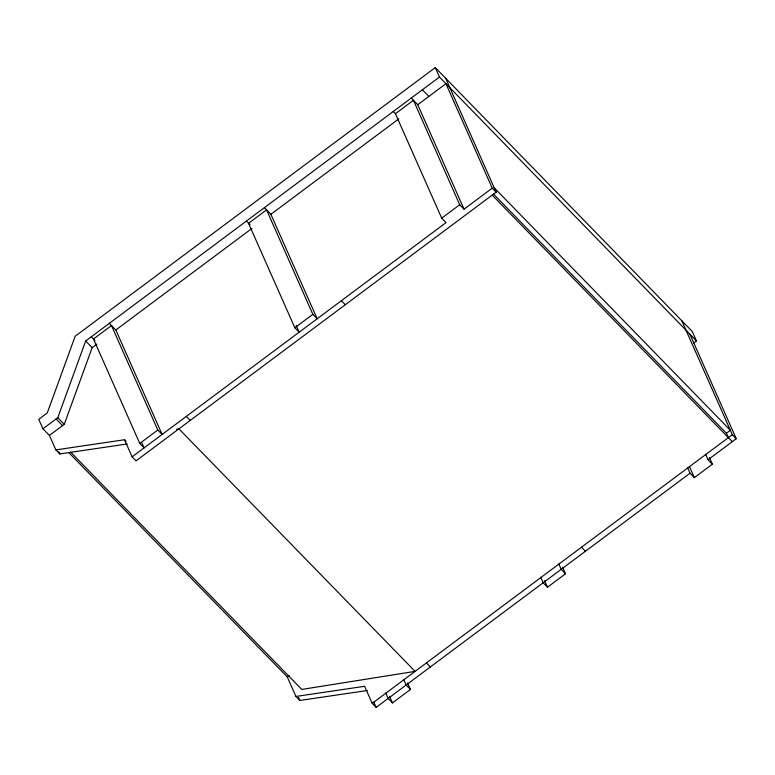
<?xml version="1.0" encoding="UTF-8"?>
<svg xmlns="http://www.w3.org/2000/svg" width="775" height="775" viewBox="0 0 775 775"><rect width="100%" height="100%" fill="white"/><g stroke="black" fill="none" stroke-linecap="round" stroke-linejoin="round"><path stroke-width="1.16" d="M42.935 428.769L57.776 417.696L85.667 341L439.454 77.035L435.269 67.59L75.156 336.272L47.256 412.968L38.75 419.323L42.935 428.769L49.426 435.424L55.839 449.897L59.762 453.937L127.284 443.959M49.426 435.424L64.257 424.351L92.157 347.655L96.865 344.139M445.683 78.285L496.155 192.181L136.042 460.863L132.108 456.833L446.032 222.619L441.702 218.172L395.415 113.722L413.433 100.285L459.72 204.736L464.041 209.172L492.232 188.151L445.945 83.7L417.754 104.722L464.041 209.172M141.66 442.389L144.092 447.892L139.771 443.455L93.484 339.004L111.493 325.558L157.78 430.009L162.111 434.446L115.824 329.995L251.904 228.47M296.234 325.597L299.16 332.194L294.829 327.757L248.542 223.307L266.561 209.87L312.848 314.321L317.169 318.757L270.882 214.307L398.776 118.885M139.771 443.455L157.78 430.009M294.829 327.757L312.848 314.321M441.702 218.172L459.72 204.736M693.606 343.063L696.454 340.932L692.269 331.487L435.269 67.59M367.379 690.496L299.857 700.474L295.924 696.444L287.283 676.933L289.211 675.5M728.364 437.642L726.408 433.235L730.36 430.28L494.198 187.773M687.619 467.703L690.05 473.196L376.137 707.41L372.203 703.371L732.317 434.688L681.845 320.792M690.05 473.196L694.371 477.632L712.39 464.196L708.059 459.759L736.25 438.728L689.963 334.277M385.679 692.976L388.12 698.469L392.441 702.906L410.45 689.469L407.534 682.872M540.747 577.278L543.178 582.781L547.499 587.217L565.518 573.781L562.592 567.184M176.535 429.253L178.928 428.875L415.08 671.382L301.775 689.43L70.67 452.116M55.839 449.897L124.543 439.745L126.112 441.363M295.924 696.444L364.637 686.292L372.203 703.371M439.454 77.035L696.454 340.932M422.365 89.784L428.856 96.449M411.273 98.067L417.754 104.722M492.232 188.151L496.155 192.181M732.317 434.688L736.25 438.728M493.617 194.186L726.408 433.235M492.202 195.135L732.288 441.682M393.254 111.503L395.415 113.722M264.401 207.652L270.882 214.307M341.397 300.681L345.33 304.72M581.492 547.227L585.425 551.257M246.382 221.088L249.986 224.789M565.518 573.781L561.197 569.334L558.756 563.842M109.333 323.34L115.824 329.995M186.339 416.378L190.263 420.408M426.424 662.916L430.358 666.955M91.324 336.776L94.928 340.477M85.667 341L92.157 347.655M410.45 689.469L406.129 685.032L403.698 679.53M57.776 417.696L64.257 424.351M56.062 418.965L62.552 425.63M68.83 452.619L287.283 676.933M709.464 457.599L712.39 464.196M705.628 454.257L708.059 459.759M689.498 466.637L694.371 477.632M544.583 580.62L547.499 587.217M389.515 696.318L392.441 702.906M373.773 702.072L376.137 707.41M298.482 697.374L299.857 700.474M124.543 439.745L132.108 456.833M58.803 451.767L59.762 453.937"/></g></svg>
